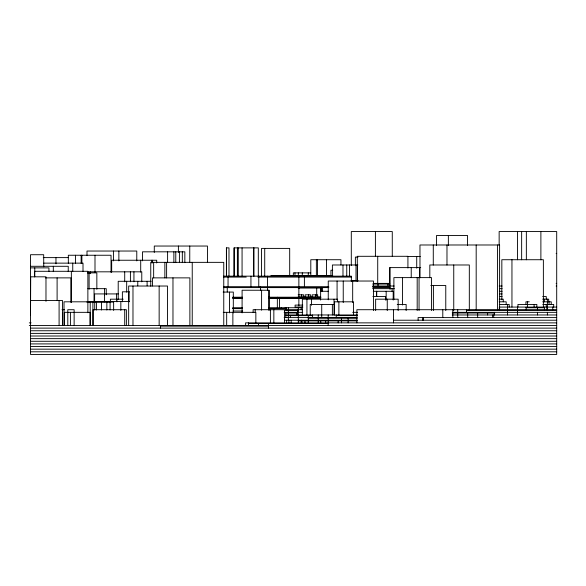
<?xml version="1.0" encoding="UTF-8"?>
<svg xmlns="http://www.w3.org/2000/svg" width="586" height="586" viewBox="0 0 586 586"><rect width="100%" height="100%" fill="white"/><g stroke="black" fill="none" stroke-linecap="round" stroke-linejoin="round"><path stroke-width="0.88" d="M556.129 253.408L556.7 253.408M407.248 256.565L420.279 256.565M358.031 257.086L355.38 257.086L355.38 265.282M43.239 257.613L68.445 257.613M43.76 263.136L83.007 263.136L83.007 271.311M357.892 264.982L332.401 264.982L332.401 276.38M30.523 266.293L68.24 266.293L68.24 271.64M420.726 267.612L389.771 267.612L389.771 285.829M30.523 267.875L48.938 267.875L48.938 271.457M332.745 270.241L330.922 270.241L330.922 275.508M87.68 272.871L96.844 272.871L96.844 289.264M310.748 272.871L293.33 272.871L293.33 275.508M270.9 275.508L332.723 275.508M223.544 276.16L351.366 276.16L351.366 281.448M30.523 276.819L45.979 276.819L45.979 301.343M223.544 277.083L246.223 277.083M257.884 277.083L351.366 277.083M45.371 277.874L70.906 277.874L70.906 302.361M351.102 280.767L358.09 280.767M151.166 281.295L118.211 281.295L118.211 299.365M373.282 283.397L389.712 283.397M556.129 283.397L556.7 283.397M372.579 284.056L389.763 284.056M430.791 285.499L445.77 285.499L445.77 310.551M372.579 286.027L394.158 286.027M499.147 286.027L502.099 286.027M556.129 286.027L556.7 286.027M223.544 286.686L328.79 286.686M372.579 286.686L390.049 286.686L390.049 289.352M259.649 287.477L328.768 287.477M223.61 287.609L328.731 287.609M372.894 287.609L390.049 287.609M298.142 288.004L321.392 288.004M87.871 288.656L106.242 288.656L106.242 294.795M372.564 288.656L394.341 288.656M499.382 288.656L502.099 288.656M320.608 291.293L328.629 291.293M373.267 291.293L393.191 291.293L393.191 300.061M499.353 291.293L502.099 291.293M129.396 291.813L122.379 291.813L122.379 301.827M223.163 292.077L233.316 292.077L233.316 312.902M118.343 293.923L94.61 293.923L94.61 301.812M499.353 293.923L502.099 293.923M298.135 294.817L303.607 294.817L303.607 297.051M372.857 296.553L385.566 296.553L385.566 300.061M499.338 296.553L502.099 296.553M542.68 296.553L546.269 296.553L546.269 299.182M298.135 297.051L320.498 297.051M232.649 297.212L242.545 297.212M268.447 297.212L320.996 297.212M232.649 297.996L242.545 297.996M268.454 297.996L320.549 297.996M232.649 298.127L242.545 298.127M268.447 298.127L320.615 298.127M123.207 299.182L110.388 299.182L110.388 301.915M499.199 299.182L503.264 299.182L503.264 301.812M542.702 299.182L548.701 299.182L548.701 301.812M30.523 300.501L62.497 300.501L62.497 325.494M99.591 301.548L129.616 301.548M499.199 301.812L506.187 301.812L506.187 304.442M529.231 301.812L525.935 301.812L525.935 304.442M542.753 301.812L551.236 301.812L551.236 304.442M86.787 302.076L112.995 302.076M334.525 304.442L310.236 304.442L310.236 314.968M397.227 304.442L406.149 304.442L406.149 310.58M499.294 304.442L509.197 304.442L509.197 307.079M542.819 304.442L553.697 304.442L553.697 307.079M302.823 305.101L295.102 305.101L295.102 307.079L302.896 307.079M556.7 307.079L499.301 307.079L499.301 309.708M232.649 307.731L242.545 307.731M268.447 307.731L301.219 307.731M526.133 307.731L544.394 307.731M232.649 308.522L242.545 308.522M268.447 308.522L286.29 308.522M232.649 308.654L242.545 308.654M268.454 308.654L286.342 308.654M61.999 309.708L64.519 309.708M302.603 309.708L285.69 309.708L285.69 307.731M556.7 309.708L356.896 309.708L356.896 322.864M284.313 310.36L298.311 310.36M466.434 310.36L556.7 310.36M232.95 311.02L242.721 311.02M223.251 312.338L255.848 312.338L255.848 322.864M284.151 312.338L302.742 312.338M352.677 312.338L357.563 312.338M452.282 312.338L556.7 312.338M285.814 312.997L297.615 312.997M452.282 312.997L494.745 312.997M30.523 314.968L30.699 276.819M285.814 314.968L357.563 314.968M452.231 314.968L556.7 314.968M285.807 315.627L312.594 315.627M336.225 315.627L357.182 315.627M284.151 317.597L357.182 317.597M556.7 317.597L418.111 317.597L418.111 320.227M308.273 318.257L357.182 318.257M284.723 320.227L357.182 320.227M393.536 320.227L556.7 320.227M298.311 320.886L357.182 320.886M29.3 322.864L31.109 322.864M556.7 322.864L245.6 322.864L245.6 325.494M248.493 323.516L328.197 323.516M29.3 325.494L556.7 325.494M160.418 326.146L268.417 326.146M30.523 328.123L556.7 328.123M30.523 330.753L556.7 330.753M30.523 333.383L556.7 333.383M30.523 336.012L556.7 336.012M30.523 338.649L556.7 338.649M30.523 341.279L556.7 341.279M30.523 343.909L556.7 343.909M30.523 346.538L556.7 346.538M30.523 349.168L556.7 349.168M30.523 351.798L556.7 351.798M552.745 307.079L552.745 309.708M549.053 301.812L549.053 304.442M547.39 299.182L547.39 309.708M547.39 312.338L547.39 314.968M546.855 307.079L546.855 309.708M546.233 304.442L546.233 307.079M544.357 299.182L544.357 301.812M544.394 307.079L544.394 309.708M543.376 307.079L543.376 259.723L501.836 259.723L501.836 299.79M540.885 231.565L540.885 259.766M537.428 307.731L537.428 309.708M537.428 312.338L537.428 314.968M536.849 307.079L536.849 304.442L517.943 304.442L517.943 307.079M534.102 304.442L534.102 307.079M527.459 301.812L527.459 307.079M526.353 231.565L526.353 259.766M526.133 307.079L526.133 309.708M521.643 231.565L521.643 259.766M517.482 231.565L517.482 259.766M517.497 307.079L517.497 309.708M517.497 310.36L517.497 314.968M511.952 259.723L511.952 307.079M507.535 304.442L507.535 309.708M507.535 310.36L507.535 314.968M499.594 309.708L499.594 244.985L419.972 244.985L419.972 277.801M499.147 245.212L499.147 231.565L556.7 231.565L556.7 354.435L30.523 354.435L30.523 254.72L43.679 254.72L43.76 266.769M497.455 244.985L497.455 309.708M494.298 312.338L494.298 314.968M493.683 314.968L493.683 317.597M492.592 314.968L492.592 317.597M487.611 312.997L487.611 314.968M477.649 312.997L477.649 317.597M476.184 244.985L476.184 309.708M469.32 310.514L469.32 264.982L429.816 264.982L429.816 277.727M467.679 312.997L467.679 317.597M467.547 245.453L467.547 235.513L436.511 235.513L436.511 245.453M466.434 309.708L466.434 312.338M457.717 309.708L457.717 312.338M457.717 312.997L457.717 317.597M453.747 264.982L453.747 310.514M452.839 309.708L452.839 317.597M448.363 235.513L448.363 245.453M446.979 244.985L446.979 265.04M442.796 309.708L442.796 317.597M433.398 285.499L433.398 310.551M433.281 244.985L433.281 265.04M431.508 310.507L431.508 277.61L393.895 277.61L393.895 299.541M423.202 317.597L423.202 320.227M422.85 317.597L422.85 320.227M419.62 267.612L419.62 277.632M419.056 277.61L419.056 310.507M417.188 277.61L417.188 310.507M416.719 256.565L416.719 268.19M411.233 267.612L411.233 277.632M407.922 268.044L407.922 256.302L357.292 256.302L357.292 281.588M402.472 277.61L402.472 305.028M398.158 310.58L398.158 299.182L375.641 299.182L375.641 310.58M393.536 309.708L393.536 322.864M392.276 256.28L392.276 231.565L351.3 231.565L351.3 265.436M392.1 288.656L392.1 291.293M389.902 267.612L389.902 285.829M387.976 284.056L387.976 286.027M387.258 299.182L387.258 310.58M386.167 291.293L386.167 300.061M378.014 284.056L378.014 286.027M377.721 256.302L377.721 283.397M376.732 291.293L376.732 296.553M376.556 291.293L376.556 296.553M375.406 231.565L375.406 256.28M373.48 310.551L373.48 281.031L328.255 281.031L328.255 299.812M357.563 264.982L357.563 280.767M356.002 264.982L356.002 280.767M353.534 314.968L353.534 301.812L334.584 301.812L334.525 314.968M352.677 281.031L352.677 302.501M349.468 264.982L349.468 276.38M348.128 318.257L348.128 320.227M348.128 320.886L348.128 322.864M346.744 264.982L346.744 276.38M343.242 281.031L343.242 302.501M342.986 264.982L342.986 276.38M341.528 318.257L341.528 320.227M341.528 320.886L341.528 322.864M340.942 264.982L340.942 259.723L310.8 259.723L310.8 275.508M338.884 301.812L338.884 314.968M338.159 320.886L338.159 322.864M337.595 301.812L337.595 299.182L302.354 299.182L302.354 314.968M337.075 281.031L337.075 299.812M336.225 314.968L336.225 317.597M334.02 299.182L334.02 314.968M332.379 304.442L332.379 314.968M328.197 314.968L328.197 317.597M328.197 318.257L328.197 320.227M328.197 320.886L328.153 325.494M326.483 259.723L326.483 275.508M325.684 320.886L325.684 322.864M322.578 287.609L322.578 291.096M321.721 304.442L321.721 317.597M321.392 287.345L321.392 291.352M321.04 288.004L321.04 291.352L320.996 287.345M320.747 320.886L320.747 322.864M320.645 288.004L320.608 300.061M318.235 314.968L318.235 317.597M318.235 318.257L318.235 320.227M318.235 320.886L318.235 322.864M317.671 297.051L317.671 294.817L312.199 294.817L312.199 297.051M317.553 259.723L317.553 275.508M316.711 287.609L316.711 295.461M316.367 259.723L316.367 275.508M315.715 294.817L315.715 297.051M312.594 314.968L312.594 317.597M311.466 299.182L311.466 305.321M310.639 297.051L310.639 294.817L305.167 294.817L305.167 297.051M308.683 294.817L308.683 297.051M308.273 272.871L308.273 275.508M308.273 315.627L308.273 320.227M308.273 320.886L308.273 322.864M306.932 299.182L306.932 314.968M304.954 320.886L304.954 322.864M304.398 276.16L304.398 286.686M302.281 272.871L302.281 275.508M301.849 320.227L301.849 322.864M301.651 294.817L301.651 297.051M301.219 307.079L301.219 309.708M301.233 320.227L301.233 322.864M299.49 287.462L299.49 287.938M298.867 276.16L298.867 305.987M298.706 287.462L298.706 288.327M298.311 272.871L298.311 275.508M298.311 307.731L298.311 314.968M298.311 315.627L298.311 322.864M297.644 309.708L297.615 312.338M297.322 312.338L297.322 314.968M297.065 312.338L297.065 314.968M294.985 272.871L294.985 275.508M291.183 320.227L291.183 322.864M290.37 315.627L290.37 317.597M289.689 275.376L289.689 248.405L261.546 248.405L261.546 276.27M288.876 320.227L288.876 322.864M288.349 307.731L288.349 309.708M288.349 310.36L288.349 312.338M288.349 312.997L288.349 314.968M288.349 315.627L288.349 320.227M286.642 320.227L286.642 322.864M286.32 307.731L286.32 309.708M285.8 312.338L285.8 317.597M285.17 307.731L285.17 308.522M284.569 322.864L284.569 309.708L253.123 309.708L253.123 312.338M281.258 307.731L281.258 308.522M279.529 298.127L279.529 307.731M277.346 297.212L277.346 308.522M273.845 309.708L273.845 322.864M270.402 309.708L270.402 322.864M269.157 310.177L269.157 290.238L242.091 290.238L242.091 312.895M268.857 290.238L268.857 310.177M268.417 323.516L268.417 328.123M267.56 276.16L267.56 290.224M264.718 248.405L264.718 276.27M261.59 290.238L261.59 310.177M260.528 286.686L260.528 290.224M258.763 276.16L258.763 287.14M258.455 323.516L258.455 325.494M258.316 276.196L258.316 247.878L233.982 247.878L233.982 276.196M255.188 309.708L255.188 312.338M253.98 247.878L253.98 276.196M253.474 247.878L253.474 276.196M250.94 276.16L250.94 287.14M248.493 322.864L248.493 325.494M242.069 247.878L242.069 276.196M238.275 247.878L238.275 276.196M237.381 247.878L237.381 276.196M234.268 247.878L234.268 276.196M232.869 312.338L232.869 325.494M229.441 292.077L229.441 312.902M228.987 276.196L228.987 247.878L226.408 247.878L226.408 276.196M228.049 276.16L228.049 286.686M227.258 286.686L227.258 291.975M226.679 312.338L226.679 325.494M226.504 247.878L226.504 276.196M223.757 325.494L223.757 262.352L150.749 262.352L150.749 286.144M207.451 262.44L207.451 246.039L154.286 246.039L154.286 252.42M192.237 262.352L192.237 325.494M189.879 325.494L189.879 277.874L152.499 277.874L152.499 285.961M189.761 246.039L189.761 262.44M184.839 262.653L184.839 251.826L142.479 251.826L142.479 260.843M182.334 251.826L182.334 262.653M179.411 251.826L179.411 262.653M178.4 246.039L178.4 252.42M175.771 251.826L175.771 262.653M173.866 251.826L173.866 262.653M172.973 277.874L172.973 325.494M167.596 251.826L167.596 262.653M167.523 325.494L167.523 286.027L128.664 286.027L128.664 325.494M166.607 262.352L166.607 277.903M164.856 262.352L164.856 277.903M160.418 325.494L160.418 328.123M159.15 286.027L159.15 325.494M156.704 262.982L156.704 260.243L111.67 260.243L111.67 272.116M153.649 262.352L153.649 277.903M152.243 260.243L152.243 262.982M151.84 260.243L151.84 262.982M147.108 281.295L147.108 285.814M141.775 281.822L141.775 271.823L88.244 271.823L88.244 273.64M140.706 260.243L140.706 272.116M137.769 281.295L137.769 285.814M136.78 260.909L136.78 251.035L86.999 251.035L86.999 255.525M133.938 271.823L133.938 281.822M132.978 286.027L132.978 325.494M130.414 271.823L130.414 281.822M129.052 291.813L129.052 301.827M126.679 281.295L126.679 292.136M126.386 325.494L126.386 309.708L93.13 309.708L93.13 325.494M124.708 271.823L124.708 281.822M124.708 309.708L124.708 325.494M120.841 301.548L120.841 310.419M118.87 251.035L118.87 260.909M116.944 299.182L116.944 301.915M116.577 293.923L116.577 300.061M113.64 301.548L113.64 310.419M113.428 251.035L113.428 260.909M111.032 272.402L111.032 255.247L68.335 255.247L68.335 263.378M110.095 310.009L110.095 301.812L64.013 301.812L64.013 325.494M106.85 301.812L106.85 310.009M104.491 288.656L104.491 294.795M104.433 293.923L104.433 301.812M101.473 301.812L101.473 310.009M96.419 301.812L96.419 310.009M94.998 255.247L94.998 272.402M94.727 301.812L94.727 310.009M94.046 288.656L94.046 301.812M92.896 301.812L92.896 325.494M90.244 271.823L90.244 273.64M90.207 301.812L90.207 325.494M90.134 325.494L90.134 312.338L64.35 312.338L64.35 325.494M89.116 272.871L89.116 289.264M87.871 312.741L87.871 271.296L34.493 271.296L34.493 276.782M81.879 255.247L81.879 263.378M81.139 255.247L81.139 263.378M75.44 255.247L75.44 263.378M74.136 325.494L74.136 309.708L67.8 309.708L67.8 325.494M72.752 263.136L72.752 271.311M71.353 271.296L71.353 302.391M70.415 312.338L70.415 325.494M62.438 312.338L62.438 325.494M59.091 300.501L59.091 325.494M57.106 277.874L57.106 300.545M55.963 257.613L55.963 263.832M53.311 266.293L53.311 271.64M34.786 267.875L34.786 276.834"/></g></svg>
